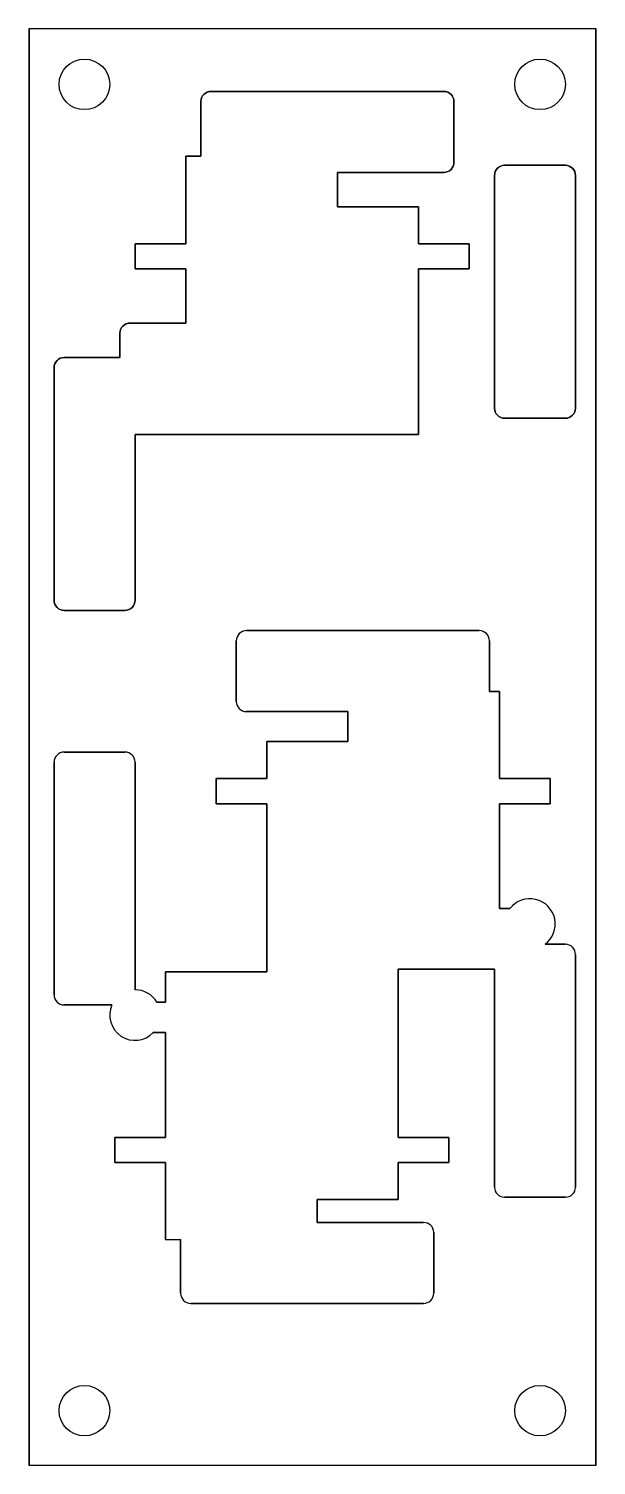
# Model space of a CAD drawing. Extents: x 77 to 133, y 77 to 219.
import ezdxf

# ---------------------------------------------------------------- set-up
doc = ezdxf.new("R2010")
doc.units = 0
doc.header["$MEASUREMENT"] = 0
doc.layers.get('0').update_dxf_attribs({"linetype": 'CONTINUOUS'})

msp = doc.modelspace()

# ---------------------------------------------------------------- linework, layer by layer
at = {"color": 7, "linetype": 'CONTINUOUS'}
for p, q in [((98.475, 159.9), (121.475, 159.9)), ((121.475, 159.9), (98.475, 159.9)), ((97.475, 152.9), (97.475, 158.9)), ((97.475, 158.9), (97.475, 152.9)), ((122.475, 158.9), (122.475, 153.9)), ((122.475, 153.9), (122.475, 158.9)), ((122.475, 153.9), (123.475, 153.9)), ((123.475, 153.9), (122.475, 153.9)), ((123.475, 153.9), (123.475, 145.2875)), ((123.475, 145.2875), (123.475, 153.9)), ((108.475, 151.9), (98.475, 151.9)), ((98.475, 151.9), (108.475, 151.9)), ((108.475, 148.9375), (108.475, 151.9)), ((108.475, 151.9), (108.475, 148.9375)), ((80.475, 147.9), (86.475, 147.9)), ((86.475, 147.9), (80.475, 147.9)), ((100.475, 145.2875), (100.475, 148.9375)), ((100.475, 148.9375), (108.475, 148.9375)), ((108.475, 148.9375), (100.475, 148.9375)), ((100.475, 148.9375), (100.475, 145.2875)), ((79.475, 123.9), (79.475, 146.9)), ((79.475, 146.9), (79.475, 123.9)), ((87.475, 146.9), (87.475, 124.4)), ((87.475, 124.4), (87.475, 146.9)), ((95.475, 142.7875), (95.475, 145.2875)), ((95.475, 145.2875), (100.475, 145.2875)), ((100.475, 145.2875), (95.475, 145.2875)), ((95.475, 145.2875), (95.475, 142.7875)), ((123.475, 145.2875), (128.475, 145.2875)), ((128.475, 145.2875), (123.475, 145.2875)), ((128.475, 145.2875), (128.475, 142.7875)), ((128.475, 142.7875), (128.475, 145.2875)), ((100.475, 142.7875), (95.475, 142.7875)), ((95.475, 142.7875), (100.475, 142.7875)), ((100.475, 126.1625), (100.475, 142.7875)), ((100.475, 142.7875), (100.475, 126.1625)), ((128.475, 142.7875), (123.475, 142.7875)), ((123.475, 142.7875), (123.475, 132.4375)), ((123.475, 132.4375), (123.475, 142.7875)), ((123.475, 142.7875), (128.475, 142.7875)), ((123.475, 132.4375), (124.5037, 132.4375)), ((124.5037, 132.4375), (123.475, 132.4375)), ((127.975, 128.9), (129.975, 128.9)), ((129.975, 128.9), (127.975, 128.9)), ((130.975, 127.9), (130.975, 104.9)), ((130.975, 104.9), (130.975, 127.9)), ((122.975, 126.4375), (113.475, 126.4375)), ((113.475, 126.4375), (113.475, 109.8125)), ((113.475, 109.8125), (113.475, 126.4375)), ((113.475, 126.4375), (122.975, 126.4375)), ((122.975, 104.9), (122.975, 126.4375)), ((122.975, 126.4375), (122.975, 104.9)), ((90.475, 123.1625), (90.475, 126.1625)), ((90.475, 126.1625), (100.475, 126.1625)), ((100.475, 126.1625), (90.475, 126.1625)), ((90.475, 126.1625), (90.475, 123.1625)), ((85.1837, 122.9), (80.475, 122.9)), ((80.475, 122.9), (85.1837, 122.9)), ((89.6328, 123.1625), (90.475, 123.1625)), ((90.475, 123.1625), (89.6328, 123.1625)), ((90.475, 120.1625), (89.2725, 120.1625)), ((89.2725, 120.1625), (90.475, 120.1625)), ((90.475, 109.8125), (90.475, 120.1625)), ((90.475, 120.1625), (90.475, 109.8125)), ((85.475, 107.3125), (85.475, 109.8125)), ((85.475, 109.8125), (90.475, 109.8125)), ((90.475, 109.8125), (85.475, 109.8125)), ((85.475, 109.8125), (85.475, 107.3125)), ((113.475, 109.8125), (118.475, 109.8125)), ((118.475, 109.8125), (113.475, 109.8125)), ((118.475, 109.8125), (118.475, 107.3125)), ((118.475, 107.3125), (118.475, 109.8125)), ((90.475, 107.3125), (85.475, 107.3125)), ((85.475, 107.3125), (90.475, 107.3125)), ((90.475, 99.7125), (90.475, 107.3125)), ((90.475, 107.3125), (90.475, 99.7125)), ((118.475, 107.3125), (113.475, 107.3125)), ((113.475, 107.3125), (113.475, 103.6625)), ((113.475, 103.6625), (113.475, 107.3125)), ((113.475, 107.3125), (118.475, 107.3125)), ((113.475, 103.6625), (105.475, 103.6625)), ((105.475, 103.6625), (105.475, 101.4)), ((105.475, 101.4), (105.475, 103.6625)), ((105.475, 103.6625), (113.475, 103.6625)), ((129.975, 103.9), (123.975, 103.9)), ((123.975, 103.9), (129.975, 103.9)), ((105.475, 101.4), (115.975, 101.4)), ((115.975, 101.4), (105.475, 101.4)), ((91.975, 99.7125), (90.475, 99.7)), ((90.475, 99.7), (91.975, 99.7125)), ((91.975, 94.4), (91.975, 99.7125)), ((91.975, 99.7125), (91.975, 94.4)), ((116.975, 100.4), (116.975, 94.4)), ((116.975, 94.4), (116.975, 100.4)), ((115.975, 93.4), (92.975, 93.4)), ((92.975, 93.4), (115.975, 93.4))]:
    msp.add_line(p, q, dxfattribs=at)
for points in [[(76.975, 77.4), (132.975, 77.4), (132.975, 219.4), (76.975, 219.4)], [(77.025, 77.4), (133.025, 77.4), (133.025, 219.4), (77.025, 219.4)]]:
    msp.add_lwpolyline(points, close=True, dxfattribs=at)
for points in [[(93.975, 206.8), (93.975, 212.2, -0.414214), (94.975, 213.2), (117.975, 213.2, -0.414214), (118.975, 212.2), (118.975, 206.2, -0.414214), (117.975, 205.2), (107.475, 205.2), (107.475, 201.8), (115.475, 201.8), (115.475, 198.15), (120.475, 198.15), (120.475, 195.65), (115.475, 195.65), (115.475, 179.3), (87.475, 179.3), (87.475, 162.9, -0.414214), (86.475, 161.9), (80.475, 161.9, -0.414214), (79.475, 162.9), (79.475, 185.9, -0.414214), (80.475, 186.9), (85.975, 186.9), (85.975, 189.3, -0.414214), (86.975, 190.3), (92.475, 190.3), (92.475, 195.65), (87.475, 195.65), (87.475, 198.15), (92.475, 198.15), (92.475, 206.8)], [(93.975, 206.8), (92.475, 206.8), (92.475, 198.15), (87.475, 198.15), (87.475, 195.65), (92.475, 195.65), (92.475, 190.3), (86.975, 190.3, 0.414214), (85.975, 189.3), (85.975, 186.9), (80.475, 186.9, 0.414214), (79.475, 185.9), (79.475, 162.9, 0.414214), (80.475, 161.9), (86.475, 161.9, 0.414214), (87.475, 162.9), (87.475, 179.3), (115.475, 179.3), (115.475, 195.65), (120.475, 195.65), (120.475, 198.15), (115.475, 198.15), (115.475, 201.8), (107.475, 201.8), (107.475, 205.2), (117.975, 205.2, 0.414214), (118.975, 206.2), (118.975, 212.2, 0.414214), (117.975, 213.2), (94.975, 213.2, 0.414214), (93.975, 212.2)], [(123.975, 180.9, -0.414214), (122.975, 181.9), (122.975, 204.9, -0.414214), (123.975, 205.9), (129.975, 205.9, -0.414214), (130.975, 204.9), (130.975, 181.9, -0.414214), (129.975, 180.9)], [(123.975, 180.9), (129.975, 180.9, 0.414214), (130.975, 181.9), (130.975, 204.9, 0.414214), (129.975, 205.9), (123.975, 205.9, 0.414214), (122.975, 204.9), (122.975, 181.9, 0.414214)]]:
    msp.add_lwpolyline(points, format="xyb", close=True, dxfattribs=at)
for centre in [(82.475, 213.9), (82.475, 213.9), (127.475, 213.9), (127.475, 213.9), (82.475, 82.8), (82.475, 82.8), (127.475, 82.8), (127.475, 82.8)]:
    msp.add_circle(centre, 2.5, dxfattribs=at)
for centre, radius, start, end in [((98.475, 158.9), 1, 90, 180), ((98.475, 158.9), 1, 90, 180), ((121.475, 158.9), 1, 0, 90), ((121.475, 158.9), 1, 0, 90), ((98.475, 152.9), 1, 180, 270), ((98.475, 152.9), 1, 180, 270), ((80.475, 146.9), 1, 90, 180), ((80.475, 146.9), 1, 90, 180), ((86.475, 146.9), 1, 0, 90), ((86.475, 146.9), 1, 0, 90), ((126.475, 130.9), 2.5, 306.869898, 142.04808), ((126.475, 130.9), 2.5, 306.869898, 142.04808), ((129.975, 127.9), 1, 0, 90), ((129.975, 127.9), 1, 0, 90), ((80.475, 123.9), 1, 180, 270), ((80.475, 123.9), 1, 180, 270), ((87.475, 121.9), 2.5, 30.331352, 90), ((87.475, 121.9), 2.5, 30.331352, 90), ((87.475, 121.9), 2.5, 156.421822, 315.972783), ((87.475, 121.9), 2.5, 156.421822, 315.972783), ((123.975, 104.9), 1, 180, 270), ((123.975, 104.9), 1, 180, 270), ((129.975, 104.9), 1, 270, 0), ((129.975, 104.9), 1, 270, 0), ((115.975, 100.4), 1, 0, 90), ((115.975, 100.4), 1, 0, 90), ((92.975, 94.4), 1, 180, 270), ((92.975, 94.4), 1, 180, 270), ((115.975, 94.4), 1, 270, 0), ((115.975, 94.4), 1, 270, 0)]:
    msp.add_arc(centre, radius, start, end, dxfattribs=at)

doc.saveas('drawing.dxf')
